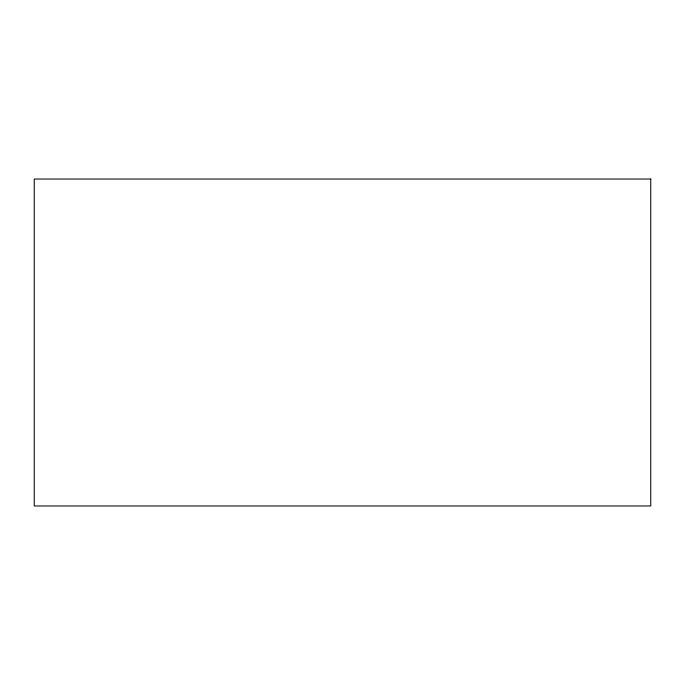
<?xml version="1.0" encoding="UTF-8"?>
<svg xmlns="http://www.w3.org/2000/svg" width="685" height="685" viewBox="0 0 685 685"><rect width="100%" height="100%" fill="white"/><g stroke="black" fill="none" stroke-linecap="round" stroke-linejoin="round"><path stroke-width="1.03" d="M650.75 179.033L34.25 179.033L34.25 505.967L650.75 505.967L650.75 179.033"/></g></svg>
